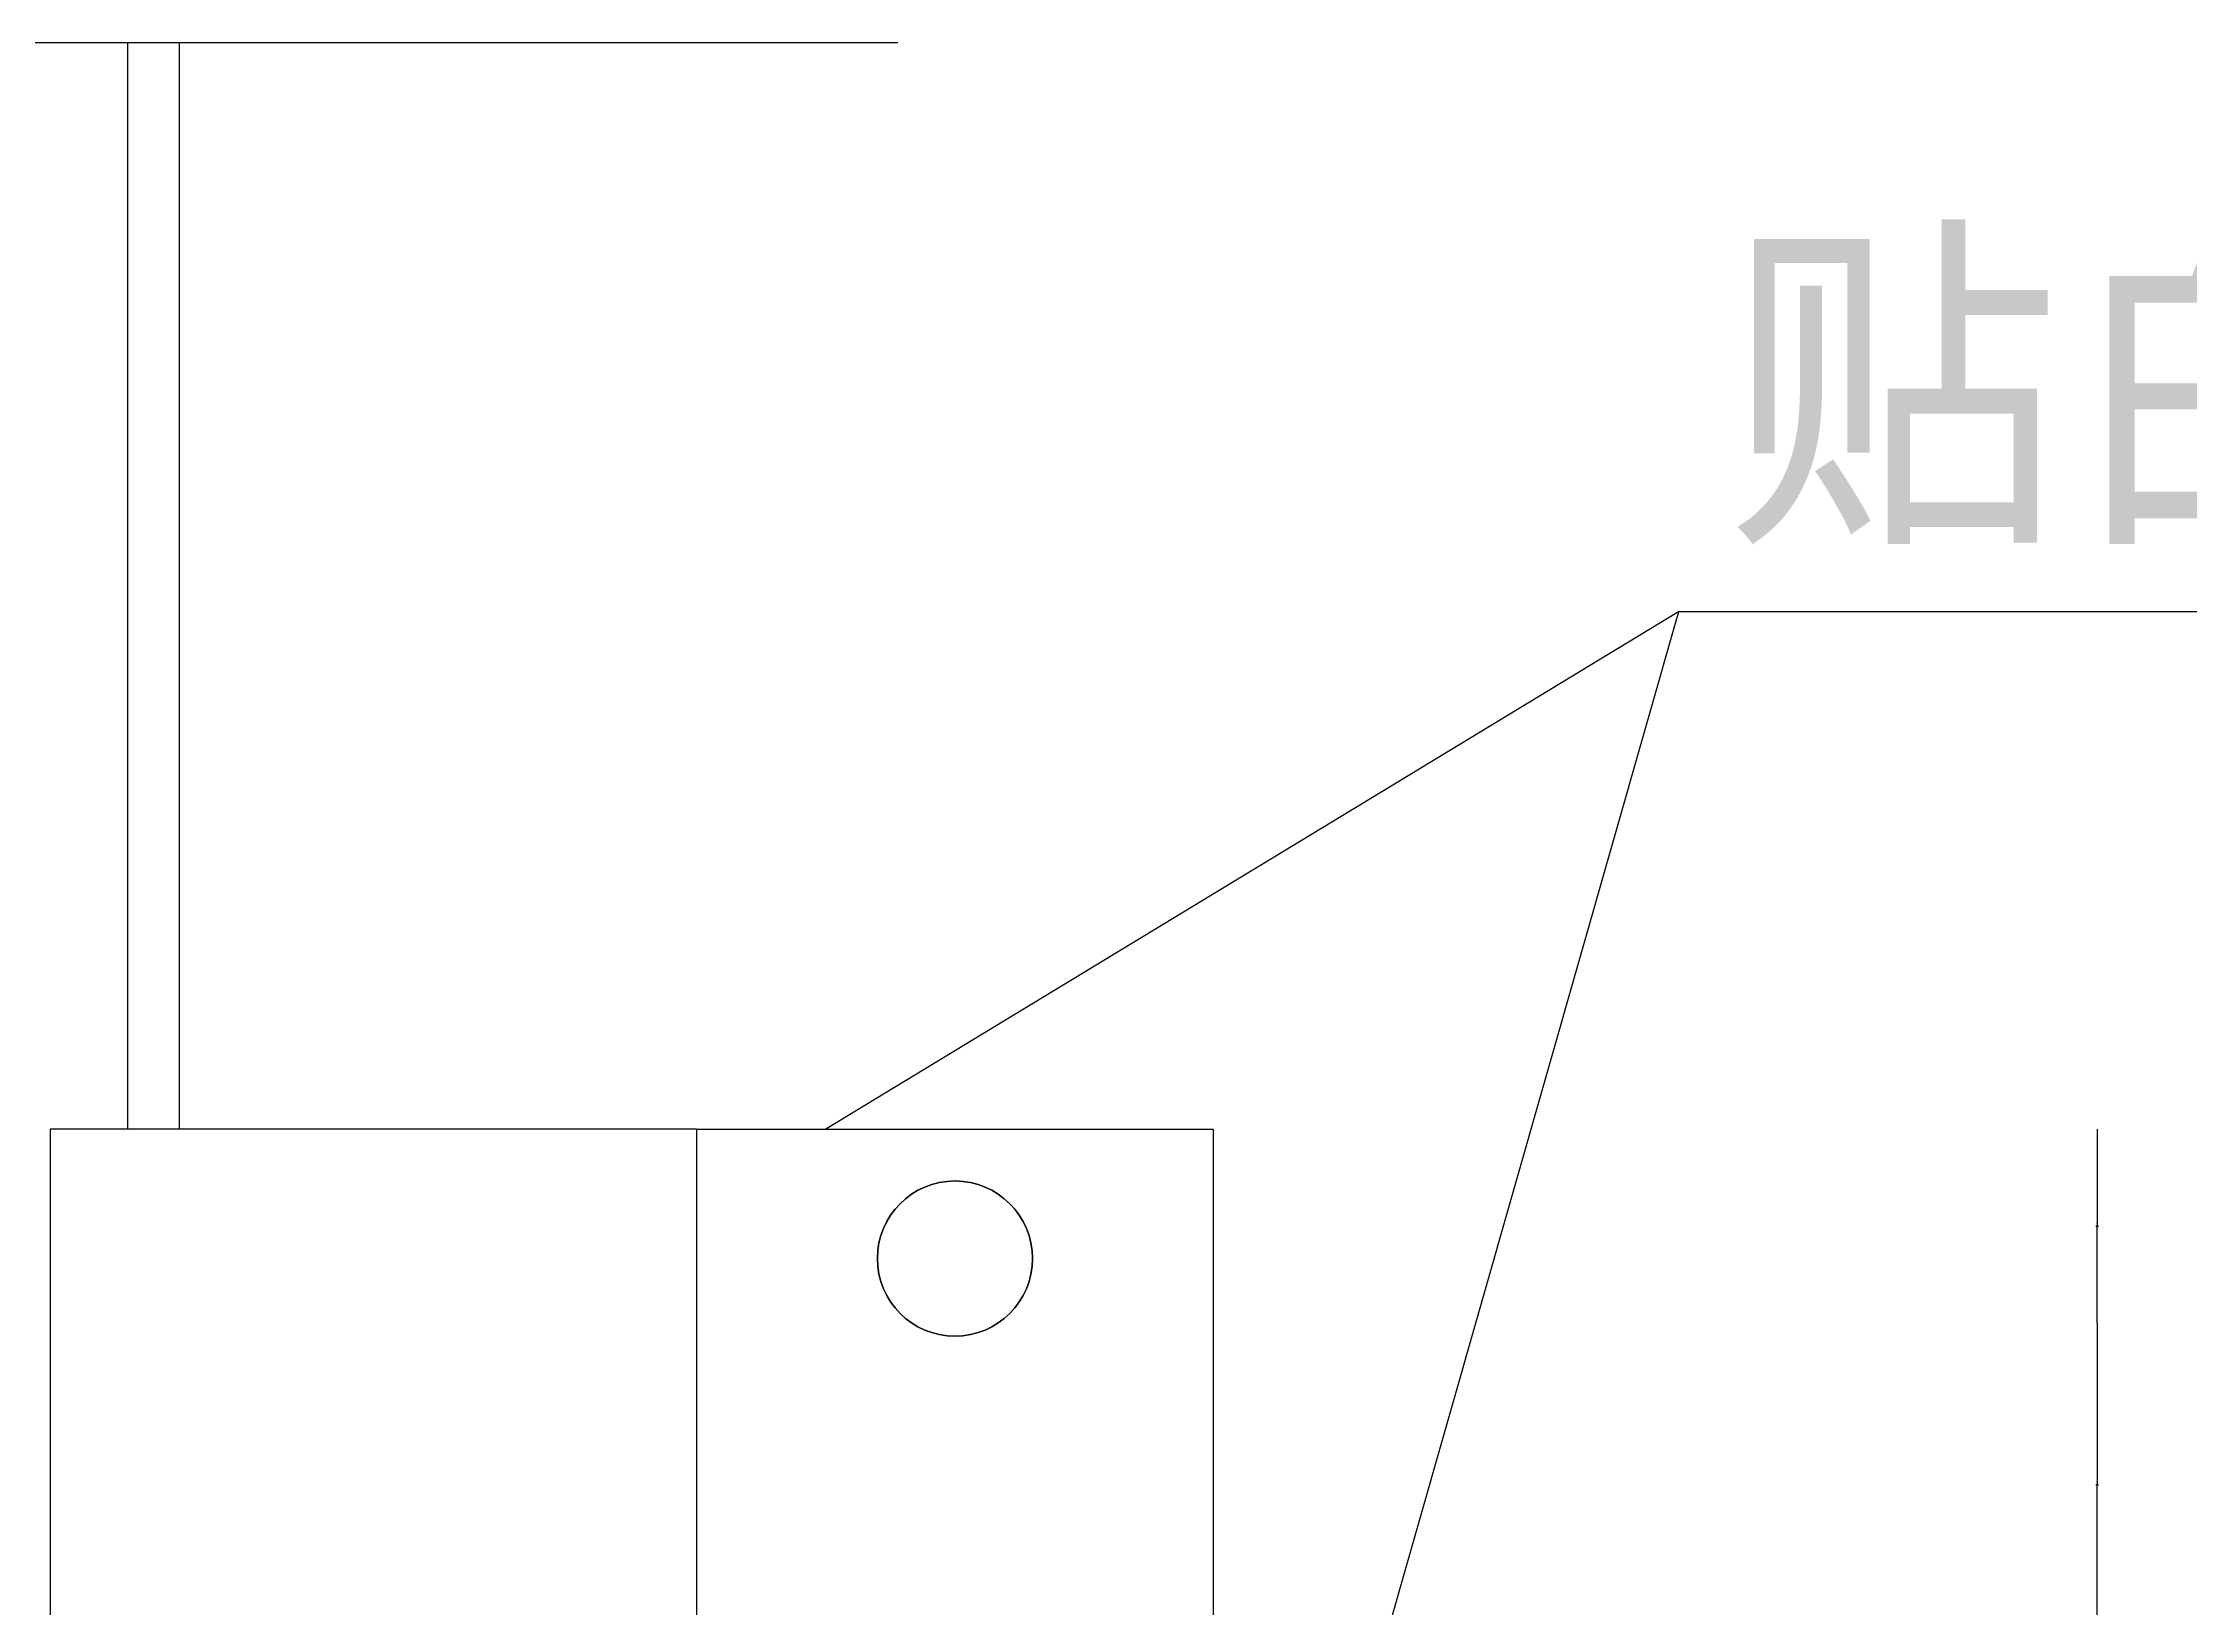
# Model space of a CAD drawing. Header units: metres. Extents: x 3468 to 10128, y -581 to 3010.
# Drawn here: x 8467 to 9298, y 2055 to 2660 of the extents above; entities that cross this region are included whole.
import ezdxf

# ---------------------------------------------------------------- set-up
doc = ezdxf.new("R2010")
doc.units = ezdxf.units.M
for name, color, linetype in [('LM', 141, 'Continuous'), ('OTHER', 7, 'Continuous'), ('PUB_DIM', 3, 'Continuous'), ('PUB_TEXT', 7, 'Continuous'), ('PUB_WALL', 7, 'Continuous'), ('S_E_STAIR', 4, 'Continuous'), ('S_FLOOR', 2, 'Continuous')]:
    doc.layers.add(name, color=color, linetype=linetype)
doc.dimstyles.get("Standard").update_dxf_attribs({"dimtxt": 2.5, "dimasz": 2.5, "dimexe": 1.25, "dimexo": 0.625, "dimtad": 1, "dimcen": 2.5, "dimazin": 3, "dimtfac": 1, "dimtmove": 0, "dimatfit": 3})

# ---------------------------------------------------------------- blocks, each defined once
blk = doc.blocks.new('*D38')
for p, q in [((9262, 2165), (9262, 2102.5)), ((9261.75, 2102.5), (9261.5, 2102.5)), ((9262, 2040), (9262, 2102.5)), ((9262, 2102.5), (9262, 2102.5)), ((9262.25, 2102.5), (9262.5, 2102.5))]:
    blk.add_line(p, q)
at = {"layer": 'Defpoints'}
for p in [(9262, 2165), (9262, 2102.5), (9262, 2040)]:
    blk.add_point(p, dxfattribs=at)
at = {"layer": 'PUB_DIM', "insert": (9262, 2103.625), "char_height": 1, "attachment_point": 5}
blk.add_mtext('0', dxfattribs=at)
blk = doc.blocks.new('*D39')
for p, q in [((9262, 2240), (9262, 2202.5)), ((9261.75, 2202.5), (9261.5, 2202.5)), ((9262, 2165), (9262, 2202.5)), ((9262, 2202.5), (9262, 2202.5)), ((9262.25, 2202.5), (9262.5, 2202.5))]:
    blk.add_line(p, q)
at = {"layer": 'Defpoints'}
for p in [(9262, 2240), (9262, 2202.5), (9262, 2165)]:
    blk.add_point(p, dxfattribs=at)
at = {"layer": 'PUB_DIM', "insert": (9262, 2203.625), "char_height": 1, "attachment_point": 5}
blk.add_mtext('0', dxfattribs=at)

msp = doc.modelspace()

# ---------------------------------------------------------------- linework, layer by layer
at = {"layer": 'LM'}
for p, q in [((9100, 2440), (8770.12, 2240)), ((9100, 2440), (8920.12, 1810)), ((9590, 2440), (9100, 2440))]:
    msp.add_line(p, q, dxfattribs=at)
at = {"layer": 'OTHER'}
msp.add_line((8798, 2660), (8337.06, 2660), dxfattribs=at)
at = {"layer": 'PUB_WALL'}
msp.add_lwpolyline([(8790.12, 2190, 1), (8850.12, 2190, 1)], format="xyb", close=True, dxfattribs=at)
at = {"layer": 'S_E_STAIR'}
for p, q in [((8500.12, 2240), (8500.12, 2660)), ((8520.12, 2240), (8520.12, 2660)), ((8720.12, 2240), (8470.12, 2240)), ((8470.12, 2240), (8470.12, 1160)), ((8720.12, 2240), (8720.12, 1460)), ((8720.12, 2240), (8920.12, 2240)), ((8920.12, 1460), (8920.12, 2240))]:
    msp.add_line(p, q, dxfattribs=at)
at = {"layer": 'S_FLOOR'}
msp.add_circle((8820.12, 2190), 30, dxfattribs=at)

# ---------------------------------------------------------------- texts
at = {"layer": 'PUB_TEXT'}
msp.add_text('贴白色外墙砖', height=100, dxfattribs=at).set_placement((9118.02, 2477.17))

# ---------------------------------------------------------------- dimensions: what is measured, and where the dimension line sits
at = {"layer": 'PUB_DIM'}
for base, p1, p2, picture, middle in [((9262, 2202.5), (9262, 2165), (9262, 2240), '*D39', (9262, 2203.625)), ((9262, 2102.5), (9262, 2040), (9262, 2165), '*D38', (9262, 2103.625))]:
    dim = msp.add_linear_dim(base=base, p1=p1, p2=p2, dimstyle='Standard', dxfattribs=at)
    dim.commit()
    dim.dimension.update_dxf_attribs({"geometry": picture, "text_midpoint": middle})

doc.saveas('drawing.dxf')
